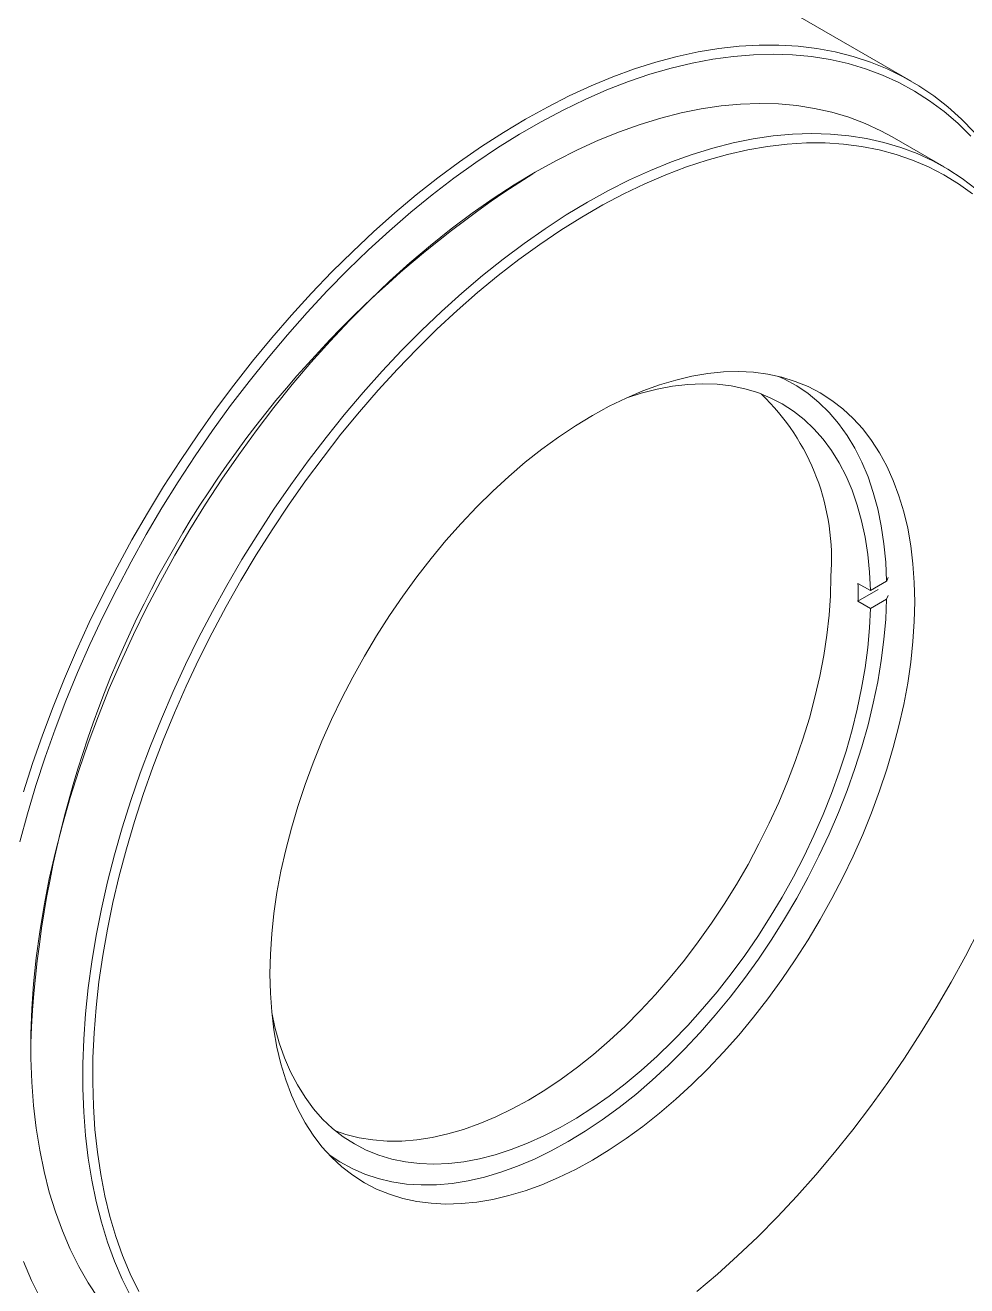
# Model space of a CAD drawing. Header units: millimetres. Extents: x 2 to 278, y 1 to 215.
# Drawn here: x 235.72 to 258.46, y 166.68 to 197.12 of the extents above; entities that cross this region are included whole.
import ezdxf

# ---------------------------------------------------------------- set-up
doc = ezdxf.new("R2010")
doc.units = ezdxf.units.MM

msp = doc.modelspace()

# ---------------------------------------------------------------- linework, layer by layer
at = {"color": 7, "linetype": 'Continuous', "lineweight": 18}
for p, q in [((257.114, 195.773), (247.147, 201.527)), ((257.912, 193.7), (256.655, 194.425)), ((255.832, 183.643), (256.132, 183.47)), ((256.132, 183.47), (256.523, 183.696)), ((255.832, 183.214), (256.32, 183.496)), ((256.132, 183.041), (256.523, 183.267)), ((255.832, 183.214), (256.132, 183.041))]:
    msp.add_line(p, q, dxfattribs=at)
at = {"color": 7, "linetype": 'Continuous', "lineweight": 18, "flags": 128}
for points in [[(235.684, 178.608), (235.902, 179.293), (236.139, 179.977), (236.395, 180.662), (236.669, 181.344), (236.962, 182.024), (237.272, 182.7), (237.599, 183.371), (237.943, 184.036), (238.302, 184.694), (238.677, 185.344), (239.067, 185.984), (239.471, 186.614), (239.889, 187.233), (240.319, 187.84), (240.762, 188.433), (241.216, 189.012), (241.68, 189.576), (242.155, 190.123), (242.639, 190.654), (243.131, 191.167), (243.631, 191.661), (244.137, 192.135), (244.649, 192.59), (245.167, 193.023), (245.689, 193.435), (246.214, 193.824), (246.742, 194.19), (247.271, 194.533), (247.801, 194.851), (248.332, 195.145), (248.861, 195.414), (249.389, 195.657), (249.914, 195.874), (250.436, 196.065), (250.953, 196.229), (251.466, 196.366), (251.972, 196.476), (252.472, 196.559), (252.964, 196.615), (253.448, 196.642), (253.922, 196.643), (254.387, 196.615), (254.841, 196.56), (255.283, 196.478), (255.714, 196.369), (256.131, 196.232), (256.535, 196.068), (256.925, 195.878), (257.3, 195.661), (257.66, 195.419), (258.004, 195.151), (258.331, 194.857), (258.641, 194.539)], [(258.557, 194.447), (258.242, 194.756), (257.91, 195.039), (257.561, 195.298), (257.196, 195.53), (256.817, 195.736), (256.422, 195.916), (256.014, 196.068), (255.592, 196.194), (255.158, 196.292), (254.712, 196.363), (254.255, 196.407), (253.787, 196.422), (253.31, 196.41), (252.824, 196.37), (252.33, 196.303), (251.828, 196.208), (251.32, 196.086), (250.807, 195.937), (250.289, 195.761), (249.767, 195.558), (249.241, 195.329), (248.714, 195.074), (248.186, 194.793), (247.657, 194.488), (247.128, 194.158), (246.601, 193.804), (246.076, 193.427), (245.554, 193.027), (245.035, 192.605), (244.522, 192.161), (244.014, 191.697), (243.513, 191.213), (243.018, 190.71), (242.532, 190.188), (242.055, 189.649), (241.587, 189.094), (241.13, 188.522), (240.684, 187.937), (240.25, 187.337), (239.828, 186.725), (239.42, 186.1), (239.025, 185.466), (238.646, 184.821), (238.281, 184.168), (237.933, 183.507), (237.6, 182.84), (237.285, 182.167), (236.987, 181.49), (236.708, 180.811), (236.446, 180.128), (236.204, 179.446), (235.98, 178.763), (235.777, 178.081), (235.593, 177.403)], [(256.655, 194.425), (256.381, 194.574), (256.002, 194.749), (255.608, 194.898), (255.202, 195.019), (254.783, 195.114), (254.352, 195.181), (253.91, 195.22), (253.458, 195.232), (252.996, 195.217), (252.526, 195.173), (252.047, 195.103), (251.562, 195.005), (251.071, 194.879), (250.574, 194.727), (250.073, 194.548), (249.568, 194.343), (249.06, 194.111), (248.551, 193.854), (248.041, 193.572)], [(238.274, 166.424), (238.067, 166.842), (237.879, 167.282), (237.711, 167.741), (237.564, 168.22), (237.437, 168.718), (237.331, 169.233), (237.246, 169.765), (237.182, 170.313), (237.139, 170.875), (237.118, 171.451), (237.118, 172.041), (237.139, 172.642), (237.182, 173.254), (237.246, 173.875), (237.331, 174.505), (237.437, 175.143), (237.564, 175.787), (237.711, 176.436), (237.879, 177.09), (238.067, 177.746), (238.274, 178.404), (238.501, 179.063), (238.747, 179.721), (239.011, 180.378), (239.294, 181.032), (239.594, 181.682), (239.911, 182.326), (240.244, 182.965), (240.593, 183.596), (240.958, 184.219), (241.337, 184.832), (241.73, 185.435), (242.137, 186.026), (242.556, 186.604), (242.987, 187.168), (243.429, 187.718), (243.881, 188.252), (244.343, 188.77), (244.813, 189.269), (245.291, 189.751), (245.777, 190.213), (246.268, 190.655), (246.765, 191.077), (247.266, 191.477), (247.771, 191.854), (248.279, 192.209), (248.788, 192.54), (249.298, 192.847), (249.808, 193.129), (250.318, 193.386), (250.825, 193.617), (251.33, 193.822), (251.831, 194.001), (252.328, 194.154), (252.819, 194.279), (253.305, 194.377), (253.783, 194.448), (254.253, 194.491), (254.715, 194.507), (255.167, 194.495), (255.609, 194.455), (256.04, 194.388), (256.459, 194.294), (256.866, 194.172), (257.259, 194.023), (257.638, 193.848), (258.003, 193.646), (258.352, 193.418), (258.685, 193.165)], [(258.595, 193.048), (258.257, 193.292), (257.903, 193.509), (257.534, 193.7), (257.15, 193.865), (256.753, 194.003), (256.343, 194.113), (255.92, 194.196), (255.486, 194.251), (255.041, 194.279), (254.586, 194.28), (254.122, 194.252), (253.65, 194.197), (253.17, 194.114), (252.683, 194.004), (252.191, 193.867), (251.693, 193.703), (251.192, 193.512), (250.687, 193.295), (250.18, 193.051), (249.672, 192.783), (249.163, 192.489), (248.655, 192.171), (248.148, 191.829), (247.644, 191.464), (247.142, 191.075), (246.645, 190.665), (246.152, 190.234), (245.666, 189.782), (245.186, 189.311), (244.713, 188.82), (244.249, 188.312), (243.794, 187.787), (243.349, 187.245), (242.915, 186.688), (242.493, 186.117), (242.082, 185.533), (241.685, 184.937), (241.302, 184.33), (240.933, 183.712), (240.579, 183.086), (240.241, 182.452), (239.919, 181.812), (239.614, 181.165), (239.326, 180.515), (239.056, 179.861), (238.805, 179.205), (238.573, 178.549), (238.36, 177.892), (238.166, 177.237), (237.993, 176.585), (237.84, 175.937), (237.707, 175.293), (237.596, 174.656), (237.505, 174.025), (237.435, 173.403), (237.387, 172.791), (237.36, 172.189), (237.355, 171.598), (237.371, 171.02), (237.409, 170.456), (237.467, 169.907), (237.548, 169.373), (237.649, 168.856), (237.771, 168.356), (237.914, 167.875), (238.077, 167.413), (238.26, 166.971), (238.464, 166.55)], [(248.041, 193.572), (247.531, 193.265), (247.021, 192.934), (246.514, 192.58), (246.009, 192.202), (245.508, 191.803), (245.011, 191.381), (244.519, 190.939), (244.034, 190.477), (243.556, 189.995), (243.085, 189.495), (242.624, 188.978), (242.172, 188.444), (241.73, 187.894), (241.299, 187.33), (240.88, 186.751), (240.473, 186.16), (240.08, 185.558), (239.701, 184.945), (239.336, 184.322), (238.987, 183.691), (238.654, 183.052), (238.337, 182.407), (238.037, 181.757), (237.754, 181.104), (237.49, 180.447), (237.244, 179.789), (237.017, 179.13), (236.81, 178.472), (236.622, 177.815), (236.454, 177.162), (236.306, 176.513), (236.18, 175.869), (236.073, 175.231), (235.988, 174.601), (235.924, 173.979), (235.882, 173.368), (235.86, 172.767), (235.86, 172.177), (235.882, 171.601), (235.924, 171.038), (235.988, 170.491), (236.073, 169.959), (236.18, 169.444), (236.306, 168.946), (236.454, 168.467), (236.622, 168.008), (236.81, 167.568), (237.017, 167.15), (237.244, 166.753), (237.49, 166.378)], [(249.418, 187.699), (249.01, 187.451), (248.604, 187.179), (248.2, 186.885), (247.799, 186.568), (247.403, 186.229), (247.012, 185.87), (246.628, 185.491), (246.251, 185.093), (245.883, 184.678), (245.525, 184.247), (245.178, 183.8), (244.842, 183.34), (244.519, 182.867), (244.209, 182.382), (243.913, 181.888), (243.632, 181.384), (243.368, 180.874), (243.12, 180.357), (242.889, 179.836), (242.676, 179.312), (242.481, 178.786), (242.306, 178.26), (242.15, 177.735), (242.014, 177.212), (241.898, 176.694), (241.803, 176.182), (241.729, 175.676), (241.675, 175.179), (241.643, 174.691), (241.633, 174.214), (241.643, 173.75), (241.675, 173.299), (241.729, 172.863), (241.803, 172.444), (241.898, 172.041), (242.014, 171.656), (242.15, 171.291), (242.306, 170.947), (242.481, 170.623), (242.676, 170.322), (242.889, 170.043), (243.12, 169.789), (243.368, 169.559), (243.632, 169.353), (243.913, 169.174), (244.209, 169.021), (244.519, 168.894), (244.842, 168.794), (245.178, 168.721), (245.525, 168.676), (245.883, 168.658), (246.251, 168.668), (246.628, 168.705), (247.012, 168.77), (247.403, 168.862), (247.799, 168.981), (248.2, 169.126), (248.604, 169.298), (249.01, 169.496), (249.418, 169.719), (249.825, 169.966), (250.232, 170.238), (250.636, 170.533), (251.036, 170.85), (251.433, 171.188), (251.824, 171.548), (252.208, 171.927), (252.584, 172.324), (252.952, 172.739), (253.31, 173.17), (253.658, 173.617), (253.994, 174.077), (254.317, 174.551), (254.627, 175.035), (254.923, 175.53), (255.203, 176.033), (255.468, 176.544), (255.716, 177.06), (255.947, 177.582), (256.16, 178.106), (256.354, 178.632), (256.53, 179.158), (256.686, 179.683), (256.822, 180.205), (256.938, 180.723), (257.033, 181.236), (257.107, 181.741), (257.16, 182.239), (257.192, 182.726), (257.203, 183.203), (257.192, 183.667), (257.16, 184.118), (257.107, 184.554), (257.033, 184.974), (256.938, 185.376), (256.822, 185.761), (256.686, 186.126), (256.53, 186.471), (256.354, 186.794), (256.16, 187.096), (255.947, 187.374), (255.716, 187.629), (255.468, 187.859), (255.203, 188.064), (254.923, 188.243), (254.627, 188.397), (254.317, 188.523), (253.994, 188.623), (253.658, 188.696), (253.31, 188.741), (252.952, 188.759), (252.584, 188.749), (252.208, 188.712), (251.824, 188.647), (251.433, 188.555), (251.036, 188.436), (250.636, 188.291), (250.232, 188.119), (249.825, 187.921), (249.418, 187.699)], [(256.132, 183.47), (256.111, 183.914), (256.069, 184.344), (256.005, 184.758), (255.921, 185.156), (255.816, 185.535), (255.69, 185.896), (255.544, 186.236), (255.378, 186.555), (255.193, 186.853), (254.99, 187.127), (254.768, 187.377), (254.529, 187.603), (254.273, 187.804), (254.001, 187.979), (253.714, 188.128), (253.413, 188.25), (253.098, 188.345), (252.771, 188.413), (252.432, 188.453), (252.082, 188.465), (251.723, 188.45), (251.356, 188.407), (250.981, 188.337), (250.6, 188.239), (250.247, 188.126)], [(256.523, 183.696), (256.502, 184.157), (256.46, 184.603), (256.395, 185.033), (256.31, 185.447), (256.203, 185.842), (256.075, 186.218), (255.926, 186.573), (255.757, 186.908), (255.569, 187.219), (255.361, 187.508), (255.135, 187.772), (254.891, 188.012), (254.63, 188.226), (254.352, 188.414), (254.059, 188.575), (253.91, 188.644)], [(243.22, 170.422), (243.463, 170.339), (243.784, 170.258), (244.117, 170.205), (244.461, 170.179), (244.815, 170.18), (245.178, 170.21), (245.549, 170.266), (245.927, 170.351), (246.31, 170.462), (246.698, 170.6), (247.09, 170.764), (247.484, 170.955), (247.879, 171.17), (248.274, 171.411), (248.668, 171.675), (249.059, 171.963), (249.448, 172.273), (249.831, 172.605), (250.209, 172.957), (250.58, 173.328), (250.943, 173.718), (251.297, 174.125), (251.641, 174.548), (251.974, 174.987), (252.295, 175.438), (252.603, 175.902), (252.897, 176.376), (253.177, 176.86), (253.441, 177.353), (253.688, 177.851), (253.919, 178.355), (254.132, 178.862), (254.326, 179.372), (254.502, 179.882), (254.658, 180.392), (254.794, 180.899), (254.91, 181.402), (255.006, 181.9), (255.08, 182.391), (255.133, 182.874), (255.165, 183.347), (255.176, 183.81)], [(256.564, 183.783), (256.529, 183.708), (256.523, 183.696)], [(243.061, 169.85), (243.321, 169.674), (243.615, 169.513), (243.923, 169.379), (244.245, 169.272), (244.58, 169.193), (244.928, 169.142), (245.286, 169.119), (245.655, 169.125), (246.033, 169.158), (246.418, 169.22), (246.811, 169.31), (247.209, 169.427), (247.612, 169.572), (248.018, 169.743), (248.427, 169.942), (248.837, 170.166), (249.247, 170.415), (249.655, 170.689), (250.062, 170.986), (250.465, 171.307), (250.863, 171.649), (251.255, 172.012), (251.641, 172.396), (252.019, 172.798), (252.387, 173.218), (252.746, 173.655), (253.093, 174.107), (253.428, 174.573), (253.751, 175.052), (254.059, 175.542), (254.352, 176.042), (254.63, 176.551), (254.891, 177.067), (255.135, 177.588), (255.361, 178.114), (255.569, 178.642), (255.757, 179.171), (255.926, 179.7), (256.075, 180.227), (256.203, 180.751), (256.31, 181.269), (256.395, 181.782), (256.46, 182.287), (256.502, 182.782), (256.523, 183.267)], [(256.564, 183.355), (256.529, 183.279), (256.523, 183.267)], [(241.677, 173.281), (241.753, 172.932), (241.858, 172.553), (241.984, 172.192), (242.13, 171.852), (242.295, 171.533), (242.48, 171.236), (242.684, 170.961), (242.906, 170.711), (243.145, 170.485), (243.401, 170.284), (243.672, 170.109), (243.959, 169.96), (244.261, 169.838), (244.576, 169.743), (244.903, 169.676), (245.242, 169.636), (245.591, 169.623), (245.95, 169.638), (246.318, 169.681), (246.693, 169.752), (247.074, 169.849), (247.46, 169.974), (247.851, 170.125), (248.244, 170.303), (248.639, 170.506), (249.035, 170.735), (249.43, 170.988), (249.823, 171.264), (250.213, 171.563), (250.6, 171.885), (250.981, 172.227), (251.356, 172.59), (251.723, 172.971), (252.082, 173.37), (252.432, 173.786), (252.771, 174.218), (253.098, 174.663), (253.413, 175.122), (253.714, 175.592), (254.001, 176.072), (254.273, 176.561), (254.529, 177.057), (254.768, 177.559), (254.99, 178.065), (255.193, 178.575), (255.378, 179.085), (255.544, 179.596), (255.69, 180.105), (255.816, 180.61), (255.921, 181.112), (256.005, 181.607), (256.069, 182.094), (256.111, 182.573), (256.132, 183.041)], [(251.943, 166.544), (252.438, 166.965), (252.927, 167.407), (253.411, 167.868), (253.887, 168.35), (254.355, 168.849), (254.815, 169.366), (255.265, 169.9), (255.705, 170.449), (256.133, 171.013), (256.55, 171.59), (256.953, 172.181), (257.344, 172.783), (257.72, 173.395), (258.082, 174.017), (258.428, 174.647), (258.758, 175.285)], [(235.682, 167.273), (235.876, 166.816), (236.089, 166.381)]]:
    msp.add_lwpolyline(points, dxfattribs=at)
at = {"color": 7, "linetype": 'Continuous', "lineweight": 18}
for centre, radius, start, end in [((252.969, 176.659), 28.333, 122.5718, 177.4282), ((250.28, 178.211), 26.15, 122.5283, 177.4717), ((261.953, 171.472), 26.117, 122.3482, 177.6572), ((249.687, 184.243), 5.506, 355.4913, 46.2432), ((246.105, 183.428), 9.73, 358.7379, 1.2621)]:
    msp.add_arc(centre, radius, start, end, dxfattribs=at)

doc.saveas('drawing.dxf')
